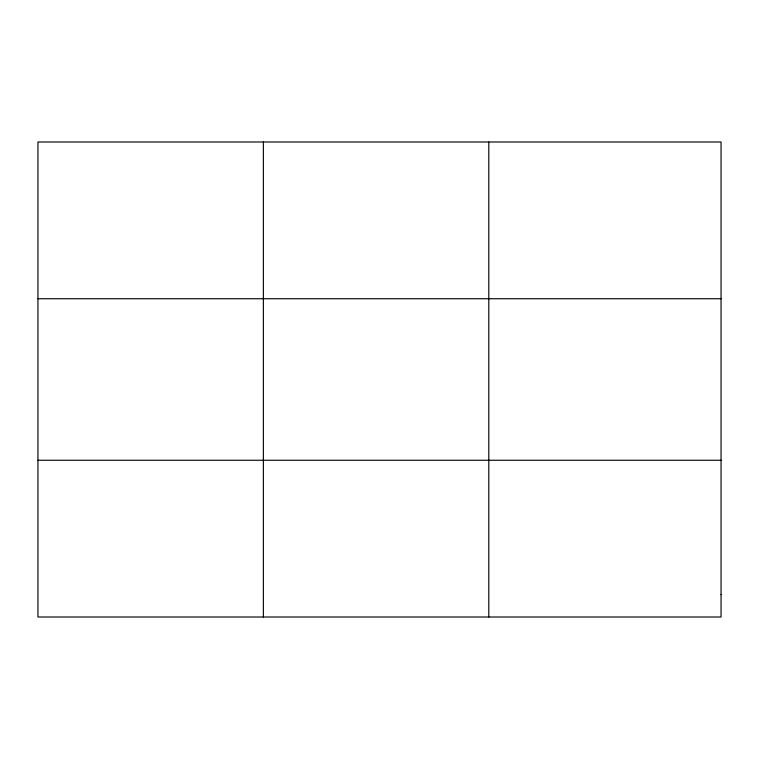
<?xml version="1.0" encoding="UTF-8"?>
<svg xmlns="http://www.w3.org/2000/svg" width="759" height="759" viewBox="0 0 759 759"><rect width="100%" height="100%" fill="white"/><g stroke="black" fill="none" stroke-linecap="round" stroke-linejoin="round"><path stroke-width="1.14" d="M263.373 617.01L263.373 141.99M488.796 617.01L488.796 141.99M37.95 298.742L721.05 298.742M37.95 460.258L721.05 460.258M721.05 594.62L721.05 617.01L37.95 617.01L37.95 141.99L721.05 141.99L721.05 594.62"/></g></svg>
